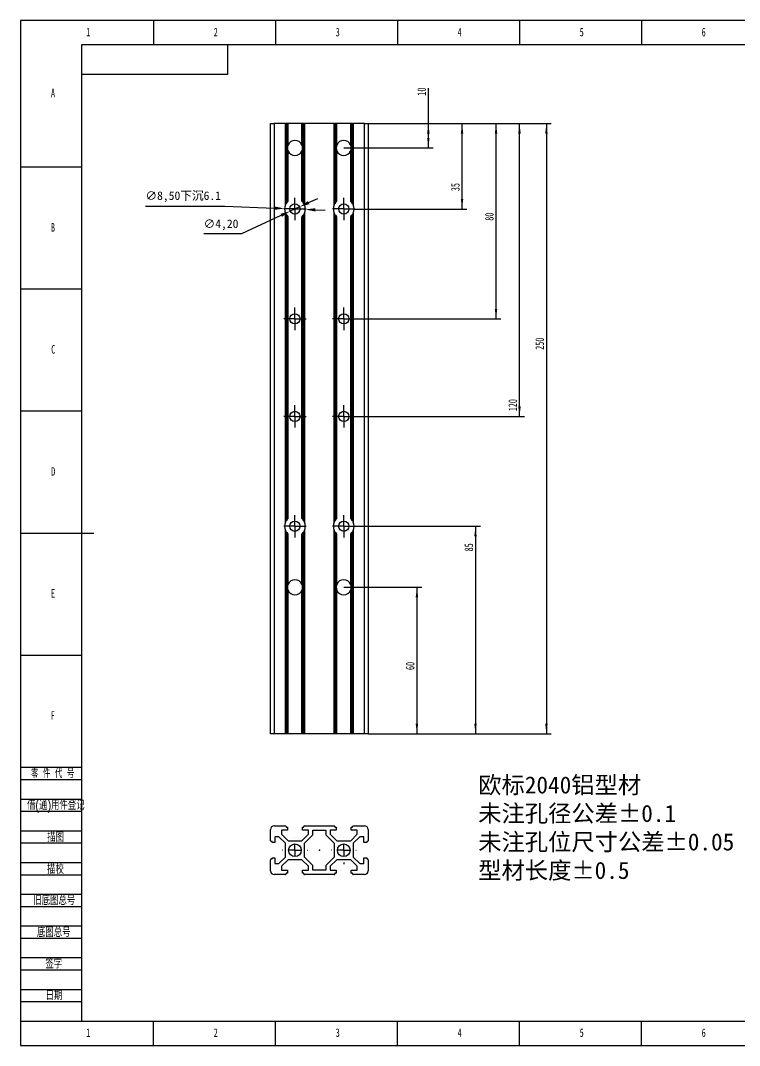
# Model space of a CAD drawing. Header units: millimetres. Extents: x 0 to 594, y 0 to 420.
# Drawn here: x 0 to 294.7, y 0 to 420 of the extents above; entities that cross this region are included whole.
import ezdxf

# ---------------------------------------------------------------- set-up
doc = ezdxf.new("R2010")
doc.units = ezdxf.units.MM
doc.header["$PDSIZE"] = -1
doc.layers.add('10', color=7, linetype='Continuous')
doc.layers.add('5', color=7, linetype='Continuous')
doc.styles.add('SLDTEXTSTYLE0', font='TXT', dxfattribs={"width": 0.7, "bigfont": 'bigfont'})
doc.styles.add('SLDTEXTSTYLE1', font='TXT', dxfattribs={"width": 0.614286, "bigfont": 'bigfont'})
doc.styles.add('SLDTEXTSTYLE3', font='TXT', dxfattribs={"width": 0.7})
doc.dimstyles.new('ISO-25', dxfattribs={"dimtxt": 2.5, "dimasz": 2.5, "dimexe": 1.25, "dimexo": 0.625, "dimtad": 1, "dimtxsty": 'Standard', "dimcen": 2.5, "dimadec": 0, "dimazin": 0, "dimtfac": 1, "dimtmove": 0, "dimatfit": 3, "dimfxl": 1, "dimarcsym": 0})
doc.dimstyles.new('SLDDIMSTYLE0', dxfattribs={"dimtxt": 3.5, "dimasz": 4.08, "dimexe": 0, "dimexo": 0.0625, "dimgap": 0.875, "dimtad": 2, "dimrnd": 1e-09, "dimzin": 12, "dimdsep": 46, "dimtxsty": 'SLDTEXTSTYLE3', "dimsah": 1, "dimcen": 0.09, "dimadec": 0, "dimazin": 3, "dimtfac": 1, "dimtofl": 0, "dimtmove": 0, "dimatfit": 3, "dimfxl": 1, "dimfrac": 2, "dimtolj": 1, "dimtzin": 12, "dimarcsym": 0})

# ---------------------------------------------------------------- blocks, each defined once
blk = doc.blocks.new('_D')
at = {"layer": '10', "transparency": 16777216}
for p, q in [((142.5, 377.76), (217.58, 377.76)), ((215.58, 377.76), (215.58, 127.76)), ((142.5, 127.76), (217.58, 127.76))]:
    blk.add_line(p, q, dxfattribs=at)
for points in [[(215.58, 377.76), (215.07, 373.68), (216.08, 373.68)], [(215.58, 127.76), (216.08, 131.84), (215.07, 131.84)]]:
    blk.add_solid(points, dxfattribs=at)
at = {"layer": '10', "transparency": 16777216, "insert": (211.06, 285.06), "char_height": 3.5, "attachment_point": 1, "rotation": 90, "style": 'SLDTEXTSTYLE3'}
blk.add_mtext('250', dxfattribs=at)
blk = doc.blocks.new('_D_1')
at = {"layer": '10', "transparency": 16777216}
for p, q in [((167.18, 377.76), (167.18, 392.25)), ((142.5, 377.76), (169.18, 377.76)), ((167.18, 367.76), (167.18, 377.76)), ((132.5, 367.76), (169.18, 367.76))]:
    blk.add_line(p, q, dxfattribs=at)
for points in [[(167.18, 377.76), (166.67, 373.68), (167.69, 373.68)], [(167.18, 367.76), (167.69, 371.84), (166.67, 371.84)]]:
    blk.add_solid(points, dxfattribs=at)
at = {"layer": '10', "transparency": 16777216, "insert": (162.67, 389.18), "char_height": 3.5, "attachment_point": 1, "rotation": 90, "style": 'SLDTEXTSTYLE3'}
blk.add_mtext('10', dxfattribs=at)
blk = doc.blocks.new('_D_2')
at = {"layer": '10', "transparency": 16777216}
for p, q in [((142.5, 377.76), (183, 377.76)), ((181, 342.76), (181, 377.76)), ((137.1, 342.76), (183, 342.76))]:
    blk.add_line(p, q, dxfattribs=at)
for points in [[(181, 377.76), (180.49, 373.68), (181.5, 373.68)], [(181, 342.76), (181.5, 346.84), (180.49, 346.84)]]:
    blk.add_solid(points, dxfattribs=at)
at = {"layer": '10', "transparency": 16777216, "insert": (176.48, 350.08), "char_height": 3.5, "attachment_point": 1, "rotation": 90, "style": 'SLDTEXTSTYLE3'}
blk.add_mtext('35', dxfattribs=at)
blk = doc.blocks.new('_D_3')
at = {"layer": '10', "transparency": 16777216}
for p, q in [((142.5, 377.76), (196.92, 377.76)), ((194.92, 297.76), (194.92, 377.76)), ((137.1, 297.76), (196.92, 297.76))]:
    blk.add_line(p, q, dxfattribs=at)
for points in [[(194.92, 377.76), (194.41, 373.68), (195.43, 373.68)], [(194.92, 297.76), (195.43, 301.84), (194.41, 301.84)]]:
    blk.add_solid(points, dxfattribs=at)
at = {"layer": '10', "transparency": 16777216, "insert": (190.41, 337.95), "char_height": 3.5, "attachment_point": 1, "rotation": 90, "style": 'SLDTEXTSTYLE3'}
blk.add_mtext('80', dxfattribs=at)
blk = doc.blocks.new('_D_4')
at = {"layer": '10', "transparency": 16777216}
for p, q in [((142.5, 377.76), (206.53, 377.76)), ((204.53, 257.76), (204.53, 377.76)), ((137.1, 257.76), (206.53, 257.76))]:
    blk.add_line(p, q, dxfattribs=at)
for points in [[(204.53, 377.76), (204.02, 373.68), (205.04, 373.68)], [(204.53, 257.76), (205.04, 261.84), (204.02, 261.84)]]:
    blk.add_solid(points, dxfattribs=at)
at = {"layer": '10', "transparency": 16777216, "insert": (200.02, 259.88), "char_height": 3.5, "attachment_point": 1, "rotation": 90, "style": 'SLDTEXTSTYLE3'}
blk.add_mtext('120', dxfattribs=at)
blk = doc.blocks.new('_D_5')
at = {"layer": '10', "transparency": 16777216}
for p, q in [((132.5, 187.76), (164.5, 187.76)), ((162.5, 187.76), (162.5, 127.76)), ((142.5, 127.76), (164.5, 127.76))]:
    blk.add_line(p, q, dxfattribs=at)
for points in [[(162.5, 187.76), (161.99, 183.68), (163, 183.68)], [(162.5, 127.76), (163, 131.84), (161.99, 131.84)]]:
    blk.add_solid(points, dxfattribs=at)
at = {"layer": '10', "transparency": 16777216, "insert": (157.98, 153.85), "char_height": 3.5, "attachment_point": 1, "rotation": 90, "style": 'SLDTEXTSTYLE3'}
blk.add_mtext('60', dxfattribs=at)
blk = doc.blocks.new('_D_6')
at = {"layer": '10', "transparency": 16777216}
for p, q in [((137.1, 212.76), (188.5, 212.76)), ((186.5, 212.76), (186.5, 127.76)), ((142.5, 127.76), (188.5, 127.76))]:
    blk.add_line(p, q, dxfattribs=at)
for points in [[(186.5, 212.76), (185.99, 208.68), (187, 208.68)], [(186.5, 127.76), (187, 131.84), (185.99, 131.84)]]:
    blk.add_solid(points, dxfattribs=at)
at = {"layer": '10', "transparency": 16777216, "insert": (181.98, 202.46), "char_height": 3.5, "attachment_point": 1, "rotation": 90, "style": 'SLDTEXTSTYLE3'}
blk.add_mtext('85', dxfattribs=at)
blk = doc.blocks.new('SW_CENTERMARKSYMBOL_0')
at = {"layer": '10', "color": 0}
for p, q in [((0, 2.5), (0, 4.6)), ((-2.5, 0), (-4.6, 0)), ((0, 0), (-2.5, 0)), ((0, 0), (0, 2.5)), ((0, 0), (0, -2.5)), ((0, 0), (2.5, 0)), ((2.5, 0), (4.6, 0)), ((0, -2.5), (0, -4.6))]:
    blk.add_line(p, q, dxfattribs=at)
blk = doc.blocks.new('SW_CENTERMARKSYMBOL_1')
at = {"layer": '10', "color": 0}
for p, q in [((0, 2.5), (0, 4.6)), ((-2.5, 0), (-4.6, 0)), ((0, 0), (-2.5, 0)), ((0, 0), (0, 2.5)), ((0, 0), (0, -2.5)), ((0, 0), (2.5, 0)), ((2.5, 0), (4.6, 0)), ((0, -2.5), (0, -4.6))]:
    blk.add_line(p, q, dxfattribs=at)
blk = doc.blocks.new('SW_CENTERMARKSYMBOL_2')
at = {"layer": '10', "color": 0}
for p, q in [((0, 2.5), (0, 4.6)), ((-2.5, 0), (-4.6, 0)), ((0, 0), (-2.5, 0)), ((0, 0), (0, 2.5)), ((0, 0), (0, -2.5)), ((0, 0), (2.5, 0)), ((2.5, 0), (4.6, 0)), ((0, -2.5), (0, -4.6))]:
    blk.add_line(p, q, dxfattribs=at)
blk = doc.blocks.new('SW_CENTERMARKSYMBOL_3')
at = {"layer": '10', "color": 0}
for p, q in [((0, 2.5), (0, 4.6)), ((-2.5, 0), (-4.6, 0)), ((0, 0), (-2.5, 0)), ((0, 0), (0, 2.5)), ((0, 0), (0, -2.5)), ((0, 0), (2.5, 0)), ((2.5, 0), (4.6, 0)), ((0, -2.5), (0, -4.6))]:
    blk.add_line(p, q, dxfattribs=at)
blk = doc.blocks.new('SW_CENTERMARKSYMBOL_4')
at = {"layer": '10', "color": 0}
for p, q in [((0, 2.5), (0, 4.6)), ((-2.5, 0), (-4.6, 0)), ((0, 0), (-2.5, 0)), ((0, 0), (0, 2.5)), ((0, 0), (0, -2.5)), ((0, 0), (2.5, 0)), ((2.5, 0), (4.6, 0)), ((0, -2.5), (0, -4.6))]:
    blk.add_line(p, q, dxfattribs=at)
blk = doc.blocks.new('SW_CENTERMARKSYMBOL_5')
at = {"layer": '10', "color": 0}
for p, q in [((0, 2.5), (0, 4.6)), ((-2.5, 0), (-4.6, 0)), ((0, 0), (-2.5, 0)), ((0, 0), (0, 2.5)), ((0, 0), (0, -2.5)), ((0, 0), (2.5, 0)), ((2.5, 0), (4.6, 0)), ((0, -2.5), (0, -4.6))]:
    blk.add_line(p, q, dxfattribs=at)
blk = doc.blocks.new('SW_CENTERMARKSYMBOL_6')
at = {"layer": '10', "color": 0}
for p, q in [((0, 2.5), (0, 4.6)), ((-2.5, 0), (-4.6, 0)), ((0, 0), (-2.5, 0)), ((0, 0), (0, 2.5)), ((0, 0), (0, -2.5)), ((0, 0), (2.5, 0)), ((2.5, 0), (4.6, 0)), ((0, -2.5), (0, -4.6))]:
    blk.add_line(p, q, dxfattribs=at)
blk = doc.blocks.new('SW_CENTERMARKSYMBOL_7')
at = {"layer": '10', "color": 0}
for p, q in [((0, 2.5), (0, 4.6)), ((-2.5, 0), (-4.6, 0)), ((0, 0), (-2.5, 0)), ((0, 0), (0, 2.5)), ((0, 0), (0, -2.5)), ((0, 0), (2.5, 0)), ((2.5, 0), (4.6, 0)), ((0, -2.5), (0, -4.6))]:
    blk.add_line(p, q, dxfattribs=at)
blk = doc.blocks.new('SW_CENTERMARKSYMBOL_8')
at = {"layer": '10', "color": 0}
for p, q in [((0, 5), (0, 5.1)), ((-5, 0), (-5.1, 0)), ((0, 0), (-2.5, 0)), ((0, 0), (0, 2.5)), ((0, 0), (0, -2.5)), ((0, 0), (2.5, 0)), ((5, 0), (5.1, 0)), ((0, -5), (0, -5.1))]:
    blk.add_line(p, q, dxfattribs=at)
blk = doc.blocks.new('SW_CENTERMARKSYMBOL_9')
at = {"layer": '10', "color": 0}
for p, q in [((0, 5), (0, 5.1)), ((-5, 0), (-5.1, 0)), ((0, 0), (-2.5, 0)), ((0, 0), (0, 2.5)), ((0, 0), (0, -2.5)), ((0, 0), (2.5, 0)), ((5, 0), (5.1, 0)), ((0, -5), (0, -5.77))]:
    blk.add_line(p, q, dxfattribs=at)
blk = doc.blocks.new('*D27')
at = {"color": 0, "lineweight": -2, "transparency": 16777216}
for p, q in [((118.11, 345.36), (121.81, 347.07)), ((114.4, 343.65), (110.59, 341.88)), ((90.72, 332.69), (106.89, 340.17)), ((75.2, 332.69), (90.72, 332.69))]:
    blk.add_line(p, q, dxfattribs=at)
at = {"color": 0, "transparency": 16777216}
for points in [[(117.82, 345.98), (118.39, 344.74), (114.4, 343.65)], [(106.6, 340.79), (107.17, 339.55), (110.59, 341.88)]]:
    blk.add_solid(points, dxfattribs=at)
at = {"layer": 'Defpoints', "color": 0, "transparency": 16777216}
for p in [(110.59, 341.88), (114.4, 343.65)]:
    blk.add_point(p, dxfattribs=at)
at = {"color": 0, "transparency": 16777216, "insert": (82.2, 336.26), "char_height": 3.5, "attachment_point": 5}
blk.add_mtext('∅4,20', dxfattribs=at)
blk = doc.blocks.new('*D28')
at = {"color": 0, "lineweight": -2, "transparency": 16777216}
for p, q in [((51.2, 343.99), (83.74, 343.99)), ((83.74, 343.99), (104.17, 343.12)), ((116.74, 342.58), (108.25, 342.95)), ((120.82, 342.41), (124.9, 342.23))]:
    blk.add_line(p, q, dxfattribs=at)
at = {"color": 0, "transparency": 16777216}
for points in [[(104.2, 343.8), (104.14, 342.44), (108.25, 342.95)], [(120.85, 343.09), (120.79, 341.73), (116.74, 342.58)]]:
    blk.add_solid(points, dxfattribs=at)
at = {"layer": 'Defpoints', "color": 0, "transparency": 16777216}
for p in [(108.25, 342.95), (116.74, 342.58)]:
    blk.add_point(p, dxfattribs=at)
at = {"color": 0, "transparency": 16777216, "insert": (66.71, 347.78), "char_height": 3.5, "attachment_point": 5}
blk.add_mtext('∅8,50{\\fSimSun|b0|i0|c134|p2;下沉}6.1', dxfattribs=at)

msp = doc.modelspace()

# ---------------------------------------------------------------- linework, layer by layer
at = {"color": 7, "linetype": 'Continuous', "lineweight": 25}
for p, q in [((102.496, 127.764), (102.496, 377.764)), ((102.496, 377.764), (103.996, 377.764)), ((103.996, 377.764), (103.996, 127.764)), ((108.596, 377.764), (103.996, 377.764)), ((108.596, 344.453), (108.596, 377.764)), ((108.596, 377.764), (108.896, 377.764)), ((108.896, 377.764), (108.896, 345.023)), ((109.396, 377.764), (108.896, 377.764)), ((109.396, 345.672), (109.396, 377.764)), ((109.657, 377.764), (109.396, 377.764)), ((109.657, 369.009), (109.657, 377.764)), ((115.336, 377.764), (109.657, 377.764)), ((115.336, 369.009), (115.336, 377.764)), ((115.596, 377.764), (115.336, 377.764)), ((115.596, 345.672), (115.596, 377.764)), ((116.096, 377.764), (115.596, 377.764)), ((116.096, 377.764), (116.396, 377.764)), ((116.096, 345.023), (116.096, 377.764)), ((116.396, 377.764), (116.396, 344.453)), ((128.596, 377.764), (116.396, 377.764)), ((128.596, 344.453), (128.596, 377.764)), ((128.596, 377.764), (128.896, 377.764)), ((128.896, 377.764), (128.896, 345.023)), ((129.396, 377.764), (128.896, 377.764)), ((129.396, 345.672), (129.396, 377.764)), ((129.657, 377.764), (129.396, 377.764)), ((129.657, 369.009), (129.657, 377.764)), ((135.336, 377.764), (129.657, 377.764)), ((135.336, 369.009), (135.336, 377.764)), ((135.596, 377.764), (135.336, 377.764)), ((135.596, 345.672), (135.596, 377.764)), ((136.096, 377.764), (135.596, 377.764)), ((136.096, 377.764), (136.396, 377.764)), ((136.096, 345.023), (136.096, 377.764)), ((136.396, 377.764), (136.396, 344.453)), ((140.996, 377.764), (136.396, 377.764)), ((140.996, 127.764), (140.996, 377.764)), ((140.996, 377.764), (142.496, 377.764)), ((142.496, 377.764), (142.496, 127.764)), ((109.657, 345.927), (109.657, 366.52)), ((115.336, 345.927), (115.336, 366.52)), ((129.657, 345.927), (129.657, 366.52)), ((135.336, 345.927), (135.336, 366.52)), ((108.596, 214.453), (108.596, 341.075)), ((108.896, 340.506), (108.896, 215.023)), ((116.096, 215.023), (116.096, 340.506)), ((116.396, 341.075), (116.396, 214.453)), ((128.596, 214.453), (128.596, 341.075)), ((128.896, 340.506), (128.896, 215.023)), ((136.096, 215.023), (136.096, 340.506)), ((136.396, 341.075), (136.396, 214.453)), ((109.396, 215.672), (109.396, 339.857)), ((109.657, 215.927), (109.657, 339.602)), ((115.336, 215.927), (115.336, 339.602)), ((115.596, 215.672), (115.596, 339.857)), ((129.396, 215.672), (129.396, 339.857)), ((129.657, 215.927), (129.657, 339.602)), ((135.336, 215.927), (135.336, 339.602)), ((135.596, 215.672), (135.596, 339.857)), ((108.596, 127.764), (108.596, 211.075)), ((108.896, 210.506), (108.896, 127.764)), ((116.096, 127.764), (116.096, 210.506)), ((116.396, 211.075), (116.396, 127.764)), ((128.596, 127.764), (128.596, 211.075)), ((128.896, 210.506), (128.896, 127.764)), ((136.096, 127.764), (136.096, 210.506)), ((136.396, 211.075), (136.396, 127.764)), ((109.396, 127.764), (109.396, 209.857)), ((109.657, 189.009), (109.657, 209.602)), ((115.336, 189.009), (115.336, 209.602)), ((115.596, 127.764), (115.596, 209.857)), ((129.396, 127.764), (129.396, 209.857)), ((129.657, 189.009), (129.657, 209.602)), ((135.336, 189.009), (135.336, 209.602)), ((135.596, 127.764), (135.596, 209.857)), ((109.657, 127.764), (109.657, 186.52)), ((115.336, 127.764), (115.336, 186.52)), ((129.657, 127.764), (129.657, 186.52)), ((135.336, 127.764), (135.336, 186.52)), ((103.996, 127.764), (102.496, 127.764)), ((108.596, 127.764), (103.996, 127.764)), ((108.896, 127.764), (108.596, 127.764)), ((109.396, 127.764), (108.896, 127.764)), ((109.657, 127.764), (109.396, 127.764)), ((115.336, 127.764), (109.657, 127.764)), ((115.596, 127.764), (115.336, 127.764)), ((116.096, 127.764), (115.596, 127.764)), ((116.396, 127.764), (116.096, 127.764)), ((128.596, 127.764), (116.396, 127.764)), ((128.896, 127.764), (128.596, 127.764)), ((129.396, 127.764), (128.896, 127.764)), ((129.657, 127.764), (129.396, 127.764)), ((135.336, 127.764), (129.657, 127.764)), ((135.596, 127.764), (135.336, 127.764)), ((136.096, 127.764), (135.596, 127.764)), ((136.396, 127.764), (136.096, 127.764)), ((140.996, 127.764), (136.396, 127.764)), ((142.496, 127.764), (140.996, 127.764)), ((102.496, 83.925), (102.496, 88.525)), ((103.996, 90.025), (108.596, 90.025)), ((109.396, 88.225), (106.996, 88.225)), ((106.996, 88.225), (106.996, 86.586)), ((108.896, 89.725), (108.896, 89.425)), ((108.896, 89.425), (109.396, 89.425)), ((109.396, 89.425), (109.396, 88.225)), ((115.596, 89.425), (116.096, 89.425)), ((115.596, 88.225), (115.596, 89.425)), ((117.996, 88.225), (115.596, 88.225)), ((116.096, 89.425), (116.096, 89.725)), ((116.396, 90.025), (128.596, 90.025)), ((117.996, 86.586), (117.996, 88.225)), ((119.796, 88.225), (125.196, 88.225)), ((119.796, 86.264), (119.796, 88.225)), ((125.196, 88.225), (125.196, 86.264)), ((126.996, 88.225), (126.996, 86.586)), ((129.396, 88.225), (126.996, 88.225)), ((128.896, 89.725), (128.896, 89.425)), ((128.896, 89.425), (129.396, 89.425)), ((129.396, 89.425), (129.396, 88.225)), ((135.596, 88.225), (135.596, 89.425)), ((135.596, 89.425), (136.096, 89.425)), ((137.996, 88.225), (135.596, 88.225)), ((136.096, 89.425), (136.096, 89.725)), ((136.396, 90.025), (140.996, 90.025)), ((137.996, 86.586), (137.996, 88.225)), ((142.496, 88.525), (142.496, 83.925)), ((105.936, 85.525), (104.296, 85.525)), ((104.296, 85.525), (104.296, 83.125)), ((108.596, 82.864), (105.936, 85.525)), ((106.996, 86.586), (109.657, 83.925)), ((115.336, 83.925), (117.996, 86.586)), ((116.396, 82.864), (119.796, 86.264)), ((125.196, 86.264), (128.596, 82.864)), ((126.996, 86.586), (129.657, 83.925)), ((135.336, 83.925), (137.996, 86.586)), ((139.057, 85.525), (136.396, 82.864)), ((140.696, 85.525), (139.057, 85.525)), ((140.696, 83.125), (140.696, 85.525)), ((103.096, 83.625), (102.796, 83.625)), ((103.096, 83.125), (103.096, 83.625)), ((104.296, 83.125), (103.096, 83.125)), ((108.596, 77.186), (108.596, 82.864)), ((109.657, 83.925), (115.336, 83.925)), ((116.396, 77.186), (116.396, 82.864)), ((128.596, 82.864), (128.596, 77.186)), ((129.657, 83.925), (135.336, 83.925)), ((136.396, 82.864), (136.396, 77.186)), ((141.896, 83.125), (140.696, 83.125)), ((142.196, 83.625), (141.896, 83.625)), ((141.896, 83.625), (141.896, 83.125)), ((102.496, 71.525), (102.496, 76.125)), ((102.796, 76.425), (103.096, 76.425)), ((103.096, 76.425), (103.096, 76.925)), ((103.096, 76.925), (104.296, 76.925)), ((104.296, 76.925), (104.296, 74.525)), ((105.936, 74.525), (108.596, 77.186)), ((109.657, 76.125), (106.996, 73.464)), ((115.336, 76.125), (109.657, 76.125)), ((117.996, 73.464), (115.336, 76.125)), ((119.796, 73.786), (116.396, 77.186)), ((128.596, 77.186), (125.196, 73.786)), ((129.657, 76.125), (126.996, 73.464)), ((135.336, 76.125), (129.657, 76.125)), ((137.996, 73.464), (135.336, 76.125)), ((136.396, 77.186), (139.057, 74.525)), ((140.696, 74.525), (140.696, 76.925)), ((140.696, 76.925), (141.896, 76.925)), ((141.896, 76.925), (141.896, 76.425)), ((141.896, 76.425), (142.196, 76.425)), ((142.496, 76.125), (142.496, 71.525)), ((104.296, 74.525), (105.936, 74.525)), ((106.996, 73.464), (106.996, 71.825)), ((106.996, 71.825), (109.396, 71.825)), ((109.396, 71.825), (109.396, 70.625)), ((115.596, 70.625), (115.596, 71.825)), ((115.596, 71.825), (117.996, 71.825)), ((117.996, 71.825), (117.996, 73.464)), ((119.796, 71.825), (119.796, 73.786)), ((125.196, 71.825), (119.796, 71.825)), ((125.196, 73.786), (125.196, 71.825)), ((126.996, 73.464), (126.996, 71.825)), ((126.996, 71.825), (129.396, 71.825)), ((129.396, 71.825), (129.396, 70.625)), ((135.596, 70.625), (135.596, 71.825)), ((135.596, 71.825), (137.996, 71.825)), ((137.996, 71.825), (137.996, 73.464)), ((139.057, 74.525), (140.696, 74.525)), ((108.596, 70.025), (103.996, 70.025)), ((109.396, 70.625), (108.896, 70.625)), ((108.896, 70.625), (108.896, 70.325)), ((116.096, 70.625), (115.596, 70.625)), ((116.096, 70.325), (116.096, 70.625)), ((128.596, 70.025), (116.396, 70.025)), ((129.396, 70.625), (128.896, 70.625)), ((128.896, 70.625), (128.896, 70.325)), ((136.096, 70.625), (135.596, 70.625)), ((136.096, 70.325), (136.096, 70.625)), ((140.996, 70.025), (136.396, 70.025))]:
    msp.add_line(p, q, dxfattribs=at)
at = {"color": 7, "linetype": 'Continuous'}
for q in [(122.578, 80.025), (122.496, 79.861)]:
    msp.add_line((122.496, 80.025), q, dxfattribs=at)
at = {"color": 7, "linetype": 'Continuous', "lineweight": 25}
for centre, radius in [((112.496, 342.764), 2.1), ((132.496, 342.764), 2.1), ((112.496, 297.764), 2.1), ((132.496, 297.764), 2.1), ((112.496, 257.764), 2.1), ((132.496, 257.764), 2.1), ((112.496, 212.764), 2.1), ((132.496, 212.764), 2.1), ((112.496, 80.025), 2.6), ((132.496, 80.025), 2.6)]:
    msp.add_circle(centre, radius, dxfattribs=at)
for centre, radius, start, end in [((112.496, 367.764), 3.1, 23.66384, 156.33616), ((132.496, 367.764), 3.1, 23.66384, 156.33616), ((112.496, 367.764), 3.1, 156.33616, 203.66384), ((112.496, 367.764), 3.1, 203.66384, 336.33616), ((112.496, 367.764), 3.1, 336.33616, 23.66384), ((132.496, 367.764), 3.1, 156.33616, 203.66384), ((132.496, 367.764), 3.1, 203.66384, 336.33616), ((132.496, 367.764), 3.1, 336.33616, 23.66384), ((112.496, 342.764), 4.25, 156.58449, 203.41551), ((112.496, 342.764), 4.25, 136.8371, 147.8932), ((112.496, 342.764), 4.25, 131.91905, 136.8371), ((112.496, 342.764), 4.25, 43.1629, 48.08095), ((112.496, 342.764), 4.25, 32.1068, 43.1629), ((112.496, 342.764), 4.25, 336.58449, 23.41551), ((132.496, 342.764), 4.25, 156.58449, 203.41551), ((132.496, 342.764), 4.25, 136.8371, 147.8932), ((132.496, 342.764), 4.25, 131.91905, 136.8371), ((132.496, 342.764), 4.25, 43.1629, 48.08095), ((132.496, 342.764), 4.25, 32.1068, 43.1629), ((132.496, 342.764), 4.25, 336.58449, 23.41551), ((112.496, 342.764), 4.25, 212.1068, 223.1629), ((112.496, 342.764), 4.25, 316.8371, 327.8932), ((132.496, 342.764), 4.25, 212.1068, 223.1629), ((132.496, 342.764), 4.25, 316.8371, 327.8932), ((112.496, 342.764), 4.25, 223.1629, 228.08095), ((112.496, 342.764), 4.25, 311.91905, 316.8371), ((132.496, 342.764), 4.25, 223.1629, 228.08095), ((132.496, 342.764), 4.25, 311.91905, 316.8371), ((112.496, 212.764), 4.25, 156.58449, 203.41551), ((112.496, 212.764), 4.25, 136.8371, 147.8932), ((112.496, 212.764), 4.25, 131.91905, 136.8371), ((112.496, 212.764), 4.25, 43.1629, 48.08095), ((112.496, 212.764), 4.25, 32.1068, 43.1629), ((112.496, 212.764), 4.25, 336.58449, 23.41551), ((132.496, 212.764), 4.25, 156.58449, 203.41551), ((132.496, 212.764), 4.25, 136.8371, 147.8932), ((132.496, 212.764), 4.25, 131.91905, 136.8371), ((132.496, 212.764), 4.25, 43.1629, 48.08095), ((132.496, 212.764), 4.25, 32.1068, 43.1629), ((132.496, 212.764), 4.25, 336.58449, 23.41551), ((112.496, 212.764), 4.25, 212.1068, 223.1629), ((112.496, 212.764), 4.25, 316.8371, 327.8932), ((132.496, 212.764), 4.25, 212.1068, 223.1629), ((132.496, 212.764), 4.25, 316.8371, 327.8932), ((112.496, 212.764), 4.25, 223.1629, 228.08095), ((112.496, 212.764), 4.25, 311.91905, 316.8371), ((132.496, 212.764), 4.25, 223.1629, 228.08095), ((132.496, 212.764), 4.25, 311.91905, 316.8371), ((112.496, 187.764), 3.1, 156.33616, 203.66384), ((112.496, 187.764), 3.1, 23.66384, 156.33616), ((112.496, 187.764), 3.1, 336.33616, 23.66384), ((132.496, 187.764), 3.1, 156.33616, 203.66384), ((132.496, 187.764), 3.1, 23.66384, 156.33616), ((132.496, 187.764), 3.1, 336.33616, 23.66384), ((112.496, 187.764), 3.1, 203.66384, 336.33616), ((132.496, 187.764), 3.1, 203.66384, 336.33616), ((103.996, 88.525), 1.5, 90, 180), ((108.596, 89.725), 0.3, 0, 90), ((116.396, 89.725), 0.3, 90, 180), ((128.596, 89.725), 0.3, 0, 90), ((136.396, 89.725), 0.3, 90, 180), ((140.996, 88.525), 1.5, 0, 90), ((102.796, 83.925), 0.3, 180, 270), ((142.196, 83.925), 0.3, 270, 0), ((102.796, 76.125), 0.3, 90, 180), ((142.196, 76.125), 0.3, 0, 90), ((103.996, 71.525), 1.5, 180, 270), ((140.996, 71.525), 1.5, 270, 0), ((108.596, 70.325), 0.3, 270, 360), ((116.396, 70.325), 0.3, 180, 270), ((128.596, 70.325), 0.3, 270, 0), ((136.396, 70.325), 0.3, 180, 270)]:
    msp.add_arc(centre, radius, start, end, dxfattribs=at)
for points, knots in [([(108.596, 344.453), (108.647, 344.571), (108.704, 344.687), (108.792, 344.849), (108.822, 344.901), (108.874, 344.988), (108.896, 345.023), (108.896, 345.023)], [0, 0, 0, 0, 0.5, 0.5, 0.75, 0.75, 1, 1, 1, 1]), ([(116.096, 345.023), (116.096, 345.023), (116.119, 344.988), (116.171, 344.901), (116.201, 344.849), (116.289, 344.687), (116.346, 344.571), (116.396, 344.453)], [0, 0, 0, 0, 0.25, 0.25, 0.5, 0.5, 1, 1, 1, 1]), ([(128.596, 344.453), (128.647, 344.571), (128.704, 344.687), (128.792, 344.849), (128.822, 344.901), (128.874, 344.988), (128.896, 345.023), (128.896, 345.023)], [0, 0, 0, 0, 0.5, 0.5, 0.75, 0.75, 1, 1, 1, 1]), ([(136.096, 345.023), (136.096, 345.023), (136.119, 344.988), (136.171, 344.901), (136.201, 344.849), (136.289, 344.687), (136.346, 344.571), (136.396, 344.453)], [0, 0, 0, 0, 0.25, 0.25, 0.5, 0.5, 1, 1, 1, 1]), ([(108.896, 340.506), (108.896, 340.506), (108.891, 340.514), (108.873, 340.543), (108.861, 340.563), (108.822, 340.628), (108.792, 340.68), (108.704, 340.842), (108.647, 340.958), (108.596, 341.075)], [0, 0, 0, 0, 0.125, 0.125, 0.25, 0.25, 0.5, 0.5, 1, 1, 1, 1]), ([(116.396, 341.075), (116.346, 340.958), (116.289, 340.842), (116.201, 340.681), (116.171, 340.629), (116.119, 340.541), (116.096, 340.506), (116.096, 340.506)], [0, 0, 0, 0, 0.5, 0.5, 0.75, 0.75, 1, 1, 1, 1]), ([(128.896, 340.506), (128.896, 340.506), (128.891, 340.514), (128.873, 340.543), (128.861, 340.563), (128.822, 340.628), (128.792, 340.68), (128.704, 340.842), (128.647, 340.958), (128.596, 341.075)], [0, 0, 0, 0, 0.125, 0.125, 0.25, 0.25, 0.5, 0.5, 1, 1, 1, 1]), ([(136.396, 341.075), (136.346, 340.958), (136.289, 340.842), (136.201, 340.681), (136.171, 340.629), (136.119, 340.541), (136.096, 340.506), (136.096, 340.506)], [0, 0, 0, 0, 0.5, 0.5, 0.75, 0.75, 1, 1, 1, 1]), ([(108.596, 214.453), (108.647, 214.571), (108.704, 214.687), (108.792, 214.849), (108.822, 214.901), (108.874, 214.988), (108.896, 215.023), (108.896, 215.023)], [0, 0, 0, 0, 0.5, 0.5, 0.75, 0.75, 1, 1, 1, 1]), ([(116.096, 215.023), (116.096, 215.023), (116.119, 214.988), (116.171, 214.901), (116.201, 214.849), (116.289, 214.687), (116.346, 214.571), (116.396, 214.453)], [0, 0, 0, 0, 0.25, 0.25, 0.5, 0.5, 1, 1, 1, 1]), ([(128.596, 214.453), (128.647, 214.571), (128.704, 214.687), (128.792, 214.849), (128.822, 214.901), (128.874, 214.988), (128.896, 215.023), (128.896, 215.023)], [0, 0, 0, 0, 0.5, 0.5, 0.75, 0.75, 1, 1, 1, 1]), ([(136.096, 215.023), (136.096, 215.023), (136.119, 214.988), (136.171, 214.901), (136.201, 214.849), (136.289, 214.687), (136.346, 214.571), (136.396, 214.453)], [0, 0, 0, 0, 0.25, 0.25, 0.5, 0.5, 1, 1, 1, 1]), ([(108.896, 210.506), (108.896, 210.506), (108.891, 210.514), (108.873, 210.543), (108.861, 210.563), (108.822, 210.628), (108.792, 210.68), (108.704, 210.842), (108.647, 210.958), (108.596, 211.075)], [0, 0, 0, 0, 0.125, 0.125, 0.25, 0.25, 0.5, 0.5, 1, 1, 1, 1]), ([(116.396, 211.075), (116.346, 210.958), (116.289, 210.842), (116.201, 210.681), (116.171, 210.629), (116.119, 210.541), (116.096, 210.506), (116.096, 210.506)], [0, 0, 0, 0, 0.5, 0.5, 0.75, 0.75, 1, 1, 1, 1]), ([(128.896, 210.506), (128.896, 210.506), (128.891, 210.514), (128.873, 210.543), (128.861, 210.563), (128.822, 210.628), (128.792, 210.68), (128.704, 210.842), (128.647, 210.958), (128.596, 211.075)], [0, 0, 0, 0, 0.125, 0.125, 0.25, 0.25, 0.5, 0.5, 1, 1, 1, 1]), ([(136.396, 211.075), (136.346, 210.958), (136.289, 210.842), (136.201, 210.681), (136.171, 210.629), (136.119, 210.541), (136.096, 210.506), (136.096, 210.506)], [0, 0, 0, 0, 0.5, 0.5, 0.75, 0.75, 1, 1, 1, 1])]:
    msp.add_open_spline(points, degree=3, knots=knots, dxfattribs=at)
at = {"color": 7, "linetype": 'Continuous'}
msp.add_point((122.496, 80.025), dxfattribs=at)
at = {"layer": '5', "color": 7}
for p, q in [((594.005, 420), (0, 420)), ((0, 420), (0, 0)), ((0, 114), (25, 114)), ((0, 109), (25, 109)), ((0, 101), (25, 101)), ((0, 96), (25, 96)), ((0, 88), (25, 88)), ((0, 83), (25, 83)), ((0, 75), (25, 75)), ((0, 70), (25, 70)), ((0, 62), (25, 62)), ((0, 57), (25, 57)), ((0, 49), (25, 49)), ((0, 44), (25, 44)), ((0, 36), (25, 36)), ((0, 31), (25, 31)), ((0, 23), (25, 23)), ((0, 18), (25, 18)), ((0, 0), (594.005, 0))]:
    msp.add_line(p, q, dxfattribs=at)
at = {"layer": '5'}
for p, q in [((54.5, 420), (54.5, 410)), ((104.5, 420), (104.5, 410)), ((154.5, 420), (154.5, 410)), ((204.5, 420), (204.5, 410)), ((254.5, 420), (254.5, 410)), ((0, 360), (25, 360)), ((0, 310), (25, 310)), ((0, 260), (25, 260)), ((0, 160), (25, 160)), ((54.5, 0), (54.5, 10)), ((104.5, 0), (104.5, 10)), ((154.5, 0), (154.5, 10)), ((204.5, 0), (204.5, 10)), ((254.5, 0), (254.5, 10))]:
    msp.add_line(p, q, dxfattribs=at)
at = {"layer": '5', "color": 7, "lineweight": 25}
for p, q in [((584.005, 410), (25, 410)), ((25, 410), (25, 10)), ((85, 398), (85, 410)), ((25, 398), (85, 398)), ((0, 10), (584.005, 10))]:
    msp.add_line(p, q, dxfattribs=at)
at = {"layer": '5', "lineweight": 25}
msp.add_line((0, 210), (30, 210), dxfattribs=at)

# ---------------------------------------------------------------- block references
at = {"layer": '10'}
for name, p in [('SW_CENTERMARKSYMBOL_4', (112.496, 342.764)), ('SW_CENTERMARKSYMBOL_0', (132.496, 342.764)), ('SW_CENTERMARKSYMBOL_6', (112.496, 297.764)), ('SW_CENTERMARKSYMBOL_3', (132.496, 297.764)), ('SW_CENTERMARKSYMBOL_7', (112.496, 257.764)), ('SW_CENTERMARKSYMBOL_2', (132.496, 257.764)), ('SW_CENTERMARKSYMBOL_5', (112.496, 212.764)), ('SW_CENTERMARKSYMBOL_1', (132.496, 212.764)), ('SW_CENTERMARKSYMBOL_8', (112.496, 80.025)), ('SW_CENTERMARKSYMBOL_9', (132.496, 80.025))]:
    msp.add_blockref(name, p, dxfattribs=at)

# ---------------------------------------------------------------- texts
at = {"insert": (187.624, 110.271), "char_height": 7, "attachment_point": 1}
msp.add_mtext_dynamic_manual_height_columns('{\\fSimSun|b0|i0|c134|p2;欧标}2040{\\fSimSun|b0|i0|c134|p2;铝型材\\P未注孔径公差%%P0.1\\P未注孔位尺寸公差%%P0.05\\P型材长度%%P0.5}', width=156.96189, gutter_width=17.5, heights=[63.523], dxfattribs=at)
at = {"layer": '10', "char_height": 3.5, "attachment_point": 2, "style": 'SLDTEXTSTYLE3'}
for s, insert in [('1', (27.794, 417.018)), ('2', (80.044, 417.018)), ('3', (130.044, 417.018)), ('4', (180.044, 417.018)), ('5', (230.044, 417.018)), ('6', (280.047, 417.018)), ('A', (13.32, 392.018)), ('B', (13.32, 336.974)), ('C', (13.427, 287.018)), ('D', (13.43, 236.974)), ('E', (13.318, 187.018)), ('F', (13.224, 136.974)), ('1', (27.794, 7.018)), ('2', (80.044, 7.018)), ('3', (130.044, 7.018)), ('4', (180.044, 7.018)), ('5', (230.044, 7.018)), ('6', (280.047, 7.018))]:
    msp.add_mtext(s, dxfattribs=dict(at, insert=insert))
at = {"layer": '10', "color": 7, "char_height": 3.5}
for s, insert, attachment_point, style in [('零 件 代 号', (4.285, 113.124), 1, 'SLDTEXTSTYLE1'), ('借(通)用件登记', (2.735, 100.137), 1, 'SLDTEXTSTYLE0'), ('描图', (14.373, 86.983), 2, 'SLDTEXTSTYLE0'), ('描校', (14.341, 73.881), 2, 'SLDTEXTSTYLE0'), ('旧底图总号', (5.262, 61.089), 1, 'SLDTEXTSTYLE0'), ('底图总号', (6.762, 47.975), 1, 'SLDTEXTSTYLE0'), ('签字', (13.648, 35.109), 2, 'SLDTEXTSTYLE0'), ('日期', (13.725, 22.148), 2, 'SLDTEXTSTYLE0')]:
    msp.add_mtext(s, dxfattribs=dict(at, insert=insert, attachment_point=attachment_point, style=style))

# ---------------------------------------------------------------- dimensions: what is measured, and where the dimension line sits
dim = msp.add_diameter_dim_2p(p1=(116.743, 342.583), p2=(108.25, 342.946), text='<>{\\fSimSun|b0|i0|c134|p2;下沉}6.1', dimstyle='ISO-25', override={"dimtxt": 3.5, "dimasz": 4.08, "dimexe": 2, "dimexo": 0, "dimgap": 1.524, "dimtih": 1, "dimtoh": 1, "dimzin": 0, "dimadec": 2, "dimtzin": 0})
dim.commit()
dim.dimension.update_dxf_attribs({"geometry": '*D28', "text_midpoint": (83.737, 343.993), "dimtype": 163})
dim = msp.add_diameter_dim_2p(p1=(114.402, 343.646), p2=(110.59, 341.883), dimstyle='ISO-25', override={"dimtxt": 3.5, "dimasz": 4.08, "dimexe": 2, "dimexo": 0, "dimgap": 1.524, "dimtih": 1, "dimtoh": 1, "dimzin": 0, "dimadec": 2, "dimtzin": 0})
dim.commit()
dim.dimension.update_dxf_attribs({"geometry": '*D27', "text_midpoint": (82.197, 332.694), "dimtype": 163})
at = {"layer": '10'}
for base, p1, p2, picture, middle in [((167.182, 377.764), (132.496, 367.764), (142.496, 377.764), '_D_1', (167.182, 390.717)), ((180.995, 377.764), (137.096, 342.764), (142.496, 377.764), '_D_2', (180.995, 351.616)), ((194.917, 377.764), (137.096, 297.764), (142.496, 377.764), '_D_3', (194.917, 339.484)), ((204.529, 377.764), (137.096, 257.764), (142.496, 377.764), '_D_4', (204.529, 262.184)), ((215.576, 127.764), (142.496, 377.764), (142.496, 127.764), '_D', (215.576, 287.359)), ((186.496, 127.764), (137.096, 212.764), (142.496, 127.764), '_D_6', (186.496, 203.993)), ((162.496, 127.764), (132.496, 187.764), (142.496, 127.764), '_D_5', (162.496, 155.388))]:
    dim = msp.add_linear_dim(base=base, p1=p1, p2=p2, angle=90, dimstyle='SLDDIMSTYLE0', dxfattribs=at)
    dim.commit()
    dim.dimension.update_dxf_attribs({"geometry": picture, "text_midpoint": middle, "dimtype": 160})

doc.saveas('drawing.dxf')
